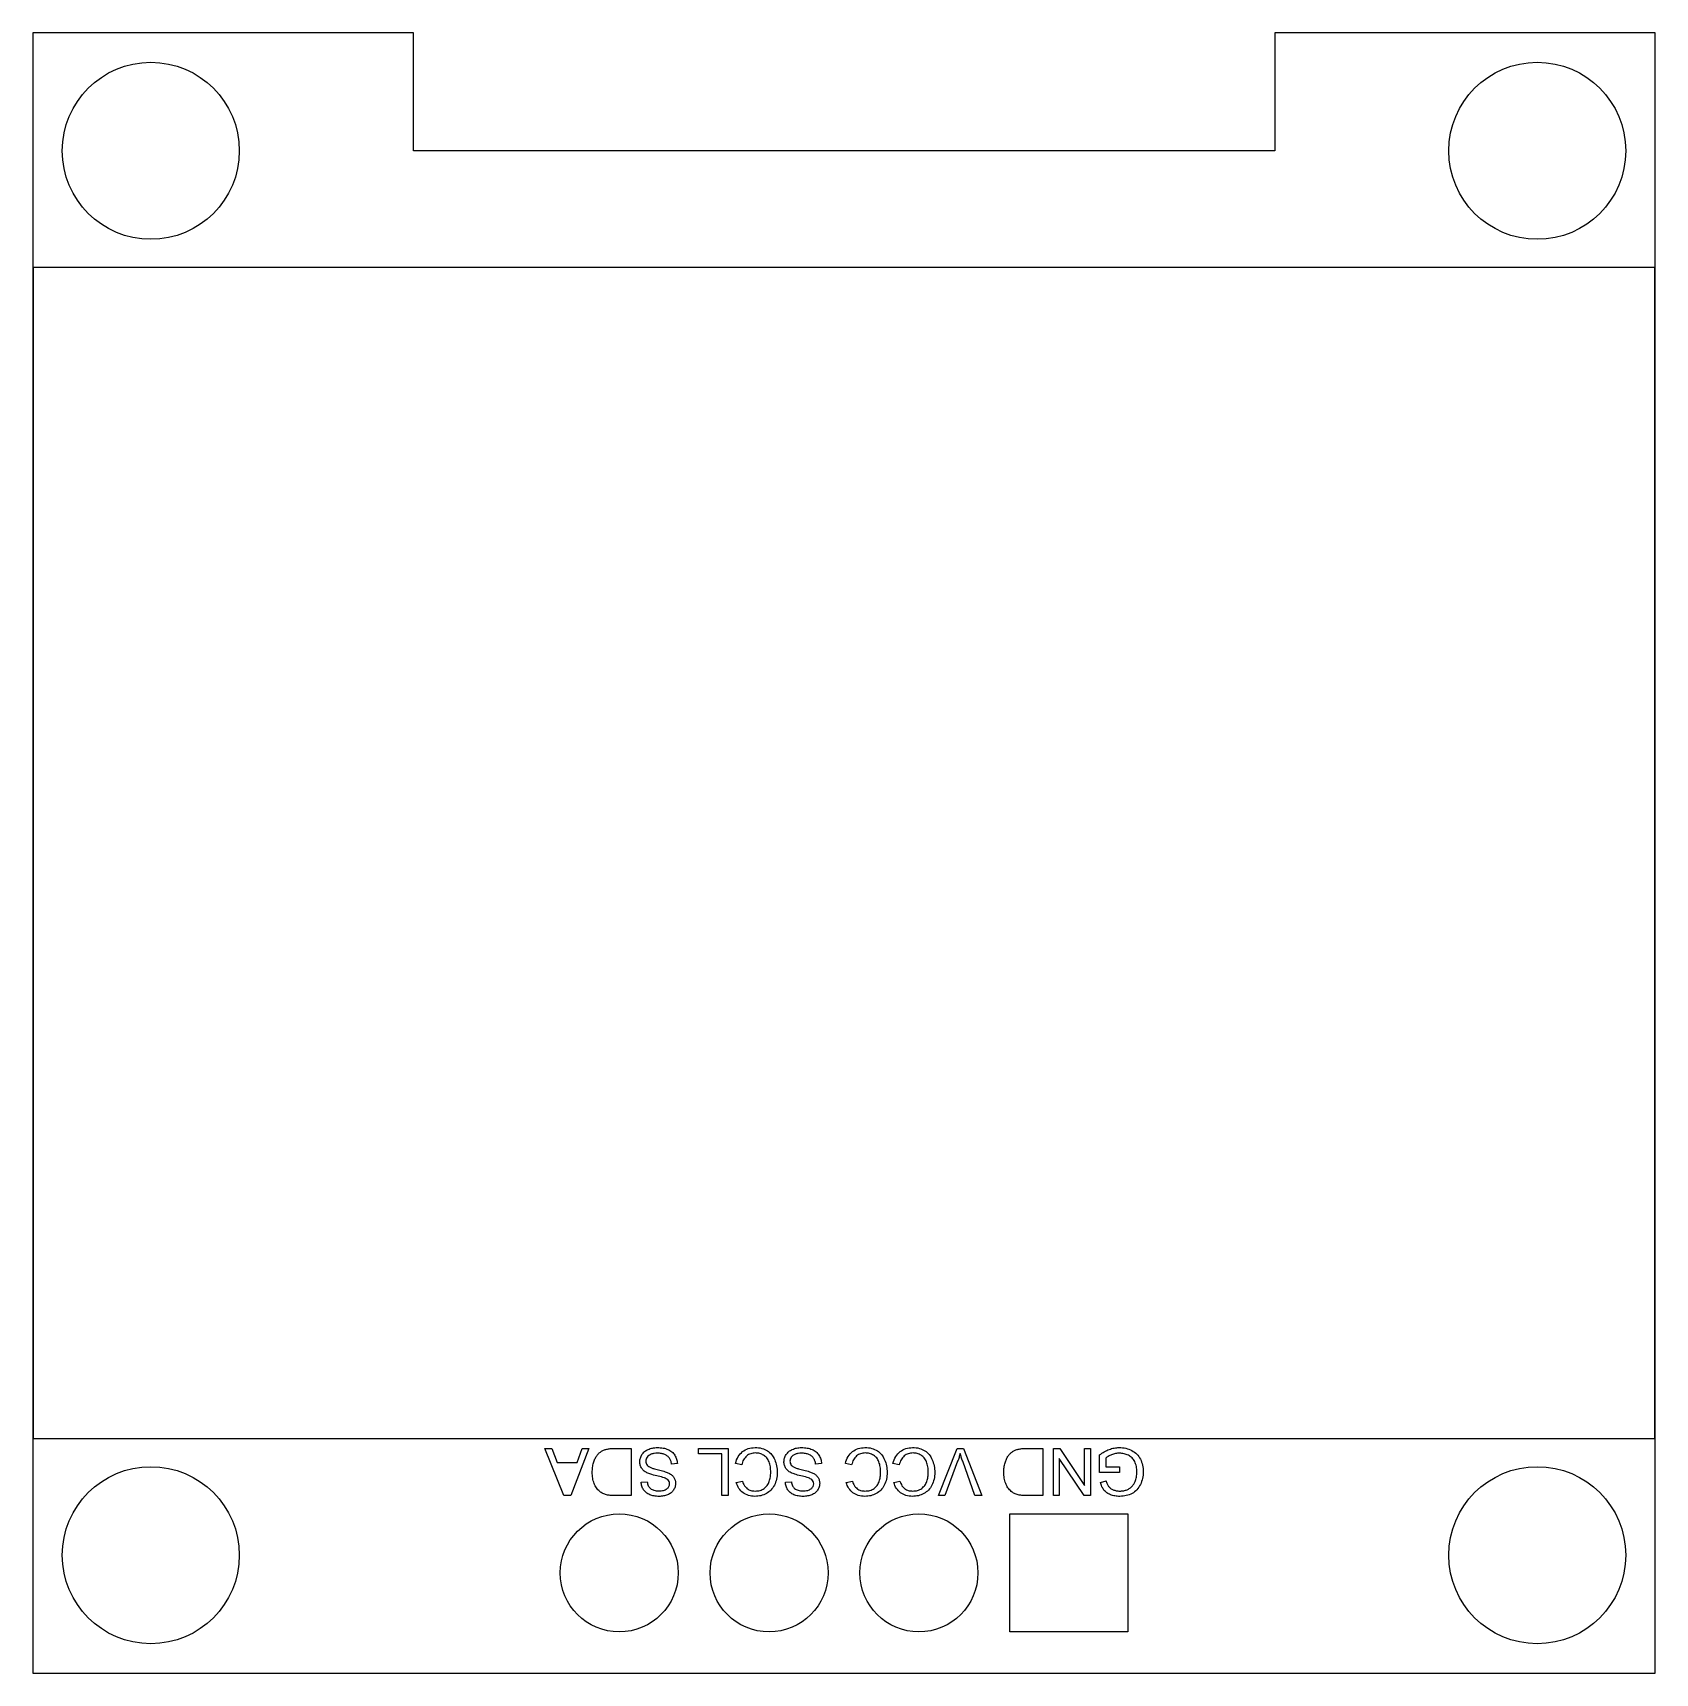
# Model space of a CAD drawing. Header units: millimetres. Extents: x -1.4 to 26.1, y -19.5 to 8.3.
import ezdxf

# ---------------------------------------------------------------- set-up
doc = ezdxf.new("R2010")
doc.units = ezdxf.units.MM
doc.layers.get('0').update_dxf_attribs({"linetype": 'CONTINUOUS'})

msp = doc.modelspace()

# ---------------------------------------------------------------- linework, layer by layer
for p, q in [((8.488, -15.67), (8.777, -15.67)), ((8.777, -15.67), (8.777, -16.47)), ((13.985, -16.47), (14.298, -15.67)), ((14.298, -15.67), (14.407, -15.67)), ((14.407, -15.67), (14.717, -16.47)), ((15.464, -15.67), (15.753, -15.67)), ((15.753, -15.67), (15.753, -16.47)), ((16.716, -16.078), (16.716, -15.781)), ((16.82, -15.835), (16.82, -15.984)), ((9.558, -15.927), (9.458, -15.936)), ((10.649, -15.95), (10.543, -15.924)), ((12.001, -15.927), (11.901, -15.936)), ((12.512, -15.95), (12.406, -15.924)), ((13.319, -15.95), (13.213, -15.924)), ((14.309, -15.889), (14.093, -16.47)), ((14.602, -16.47), (14.394, -15.889)), ((17.055, -16.078), (16.716, -16.078)), ((16.82, -15.984), (17.055, -15.984)), ((17.055, -15.984), (17.055, -16.078)), ((8.945, -16.245), (9.047, -16.237)), ((10.557, -16.251), (10.661, -16.226)), ((11.389, -16.245), (11.49, -16.237)), ((12.42, -16.251), (12.524, -16.226)), ((13.227, -16.251), (13.331, -16.226)), ((16.728, -16.246), (16.824, -16.22)), ((8.777, -16.47), (8.501, -16.47)), ((14.093, -16.47), (13.985, -16.47)), ((14.717, -16.47), (14.602, -16.47)), ((15.753, -16.47), (15.477, -16.47))]:
    msp.add_line(p, q)
for points in [[(26.133, 8.32), (19.683, 8.32), (19.683, 6.32), (5.083, 6.32), (5.083, 8.32), (-1.367, 8.32), (-1.367, -19.48), (26.133, -19.48)], [(-1.357, -15.51), (-1.357, 4.35), (26.123, 4.35), (26.123, -15.51)], [(8.058, -15.67), (7.75, -16.47), (7.636, -16.47), (7.309, -15.67), (7.429, -15.67), (7.523, -15.912), (7.857, -15.912), (7.945, -15.67)], [(10.417, -15.67), (10.417, -16.47), (10.311, -16.47), (10.311, -15.764), (9.917, -15.764), (9.917, -15.67)], [(16.561, -15.67), (16.561, -16.47), (16.453, -16.47), (16.032, -15.842), (16.032, -16.47), (15.931, -16.47), (15.931, -15.67), (16.04, -15.67), (16.46, -16.299), (16.46, -15.67)], [(15.193, -16.78), (17.193, -16.78), (17.193, -18.78), (15.193, -18.78)]]:
    msp.add_lwpolyline(points, close=True)
for centre, radius in [((0.633, 6.32), 1.5), ((24.133, 6.32), 1.5), ((0.633, -17.48), 1.5), ((24.133, -17.48), 1.5), ((8.573, -17.78), 1), ((11.113, -17.78), 1), ((13.653, -17.78), 1)]:
    msp.add_circle(centre, radius)
for points, knots in [([(8.137, -15.913), (8.144, -15.891), (8.151, -15.869), (8.161, -15.849), (8.17, -15.83), (8.18, -15.813), (8.191, -15.796)], [0, 0, 0, 0, 0.0000688222, 0.0000688222, 0.0000688222, 0.000129212, 0.000129212, 0.000129212, 0.000129212]), ([(8.191, -15.796), (8.202, -15.783), (8.212, -15.769), (8.224, -15.757), (8.237, -15.745), (8.25, -15.734), (8.264, -15.724)], [0, 0, 0, 0, 0.000051677, 0.000051677, 0.000051677, 0.000103353, 0.000103353, 0.000103353, 0.000103353]), ([(8.264, -15.724), (8.278, -15.715), (8.293, -15.707), (8.308, -15.7), (8.324, -15.693), (8.342, -15.688), (8.36, -15.684)], [0, 0, 0, 0, 0.0000495472, 0.0000495472, 0.0000495472, 0.000104094, 0.000104094, 0.000104094, 0.000104094]), ([(8.36, -15.684), (8.38, -15.68), (8.399, -15.676), (8.42, -15.673), (8.442, -15.671), (8.465, -15.67), (8.488, -15.67)], [0, 0, 0, 0, 0.000060986, 0.000060986, 0.000060986, 0.00012952, 0.00012952, 0.00012952, 0.00012952]), ([(8.921, -15.896), (8.923, -15.875), (8.925, -15.854), (8.931, -15.834), (8.937, -15.813), (8.947, -15.794), (8.958, -15.776)], [0, 0, 0, 0, 0.0000628375, 0.0000628375, 0.0000628375, 0.000127495, 0.000127495, 0.000127495, 0.000127495]), ([(8.958, -15.776), (8.972, -15.758), (8.985, -15.74), (9.002, -15.725), (9.021, -15.71), (9.042, -15.699), (9.063, -15.688)], [0, 0, 0, 0, 0.000067277, 0.000067277, 0.000067277, 0.00013881, 0.00013881, 0.00013881, 0.00013881]), ([(9.046, -15.819), (9.04, -15.829), (9.033, -15.84), (9.029, -15.852), (9.025, -15.863), (9.024, -15.875), (9.023, -15.887)], [0, 0, 0, 0, 0.00003716084, 0.00003716084, 0.00003716084, 0.000073447, 0.000073447, 0.000073447, 0.000073447]), ([(9.115, -15.769), (9.101, -15.775), (9.087, -15.782), (9.075, -15.791), (9.064, -15.799), (9.055, -15.809), (9.046, -15.819)], [0, 0, 0, 0, 0.0000460141, 0.0000460141, 0.0000460141, 0.000086095, 0.000086095, 0.000086095, 0.000086095]), ([(9.063, -15.688), (9.087, -15.679), (9.111, -15.669), (9.136, -15.664), (9.162, -15.659), (9.19, -15.657), (9.217, -15.656)], [0, 0, 0, 0, 0.0000766026, 0.0000766026, 0.0000766026, 0.000158539, 0.000158539, 0.000158539, 0.000158539]), ([(9.222, -15.751), (9.203, -15.752), (9.184, -15.752), (9.165, -15.756), (9.148, -15.759), (9.132, -15.764), (9.115, -15.769)], [0, 0, 0, 0, 0.0000573108, 0.0000573108, 0.0000573108, 0.000109054, 0.000109054, 0.000109054, 0.000109054]), ([(9.217, -15.656), (9.251, -15.657), (9.284, -15.658), (9.317, -15.664), (9.345, -15.67), (9.372, -15.679), (9.399, -15.688)], [0, 0, 0, 0, 0.0001003133, 0.0001003133, 0.0001003133, 0.000185972, 0.000185972, 0.000185972, 0.000185972]), ([(9.345, -15.775), (9.326, -15.768), (9.307, -15.761), (9.287, -15.757), (9.266, -15.753), (9.244, -15.752), (9.222, -15.751)], [0, 0, 0, 0, 0.0000607368, 0.0000607368, 0.0000607368, 0.00012588, 0.00012588, 0.00012588, 0.00012588]), ([(9.425, -15.837), (9.415, -15.825), (9.405, -15.812), (9.392, -15.802), (9.378, -15.791), (9.361, -15.783), (9.345, -15.775)], [0, 0, 0, 0, 0.0000481049, 0.0000481049, 0.0000481049, 0.000103085, 0.000103085, 0.000103085, 0.000103085]), ([(9.399, -15.688), (9.422, -15.7), (9.445, -15.711), (9.465, -15.728), (9.484, -15.744), (9.499, -15.763), (9.514, -15.783)], [0, 0, 0, 0, 0.0000768076, 0.0000768076, 0.0000768076, 0.000152083, 0.000152083, 0.000152083, 0.000152083]), ([(9.458, -15.936), (9.456, -15.917), (9.453, -15.899), (9.447, -15.881), (9.441, -15.866), (9.433, -15.851), (9.425, -15.837)], [0, 0, 0, 0, 0.0000560247, 0.0000560247, 0.0000560247, 0.000104976, 0.000104976, 0.000104976, 0.000104976]), ([(9.514, -15.783), (9.526, -15.805), (9.539, -15.827), (9.546, -15.851), (9.554, -15.875), (9.556, -15.901), (9.558, -15.927)], [0, 0, 0, 0, 0.0000750448, 0.0000750448, 0.0000750448, 0.000152375, 0.000152375, 0.000152375, 0.000152375]), ([(10.543, -15.924), (10.555, -15.884), (10.568, -15.844), (10.59, -15.809), (10.61, -15.777), (10.636, -15.751), (10.663, -15.725)], [0, 0, 0, 0, 0.0001244355, 0.0001244355, 0.0001244355, 0.000236256, 0.000236256, 0.000236256, 0.000236256]), ([(10.733, -15.798), (10.714, -15.818), (10.695, -15.838), (10.681, -15.862), (10.665, -15.889), (10.657, -15.92), (10.649, -15.95)], [0, 0, 0, 0, 0.0000825792, 0.0000825792, 0.0000825792, 0.000176551, 0.000176551, 0.000176551, 0.000176551]), ([(10.663, -15.725), (10.694, -15.705), (10.725, -15.685), (10.759, -15.673), (10.796, -15.661), (10.836, -15.659), (10.874, -15.656)], [0, 0, 0, 0, 0.0001093266, 0.0001093266, 0.0001093266, 0.000226196, 0.000226196, 0.000226196, 0.000226196]), ([(10.883, -15.747), (10.855, -15.749), (10.827, -15.751), (10.801, -15.76), (10.776, -15.768), (10.754, -15.783), (10.733, -15.798)], [0, 0, 0, 0, 0.0000835638, 0.0000835638, 0.0000835638, 0.000162726, 0.000162726, 0.000162726, 0.000162726]), ([(10.874, -15.656), (10.914, -15.658), (10.954, -15.659), (10.992, -15.67), (11.024, -15.678), (11.055, -15.694), (11.085, -15.709)], [0, 0, 0, 0, 0.0001183187, 0.0001183187, 0.0001183187, 0.000219593, 0.000219593, 0.000219593, 0.000219593]), ([(11.019, -15.785), (10.998, -15.774), (10.977, -15.763), (10.954, -15.756), (10.931, -15.75), (10.907, -15.749), (10.883, -15.747)], [0, 0, 0, 0, 0.0000713579, 0.0000713579, 0.0000713579, 0.000142769, 0.000142769, 0.000142769, 0.000142769]), ([(11.112, -15.898), (11.101, -15.875), (11.09, -15.851), (11.074, -15.832), (11.058, -15.813), (11.039, -15.799), (11.019, -15.785)], [0, 0, 0, 0, 0.0000769294, 0.0000769294, 0.0000769294, 0.000149756, 0.000149756, 0.000149756, 0.000149756]), ([(11.085, -15.709), (11.11, -15.729), (11.136, -15.749), (11.156, -15.773), (11.178, -15.8), (11.193, -15.831), (11.208, -15.862)], [0, 0, 0, 0, 0.0000965049, 0.0000965049, 0.0000965049, 0.000199204, 0.000199204, 0.000199204, 0.000199204]), ([(11.364, -15.896), (11.366, -15.875), (11.368, -15.854), (11.374, -15.834), (11.38, -15.813), (11.391, -15.794), (11.401, -15.776)], [0, 0, 0, 0, 0.0000628379, 0.0000628379, 0.0000628379, 0.000127495, 0.000127495, 0.000127495, 0.000127495]), ([(11.401, -15.776), (11.415, -15.758), (11.429, -15.74), (11.446, -15.725), (11.464, -15.71), (11.485, -15.699), (11.506, -15.688)], [0, 0, 0, 0, 0.000067277, 0.000067277, 0.000067277, 0.00013881, 0.00013881, 0.00013881, 0.00013881]), ([(11.489, -15.819), (11.483, -15.829), (11.476, -15.84), (11.472, -15.852), (11.468, -15.863), (11.468, -15.875), (11.467, -15.887)], [0, 0, 0, 0, 0.00003716084, 0.00003716084, 0.00003716084, 0.000073447, 0.000073447, 0.000073447, 0.000073447]), ([(11.558, -15.769), (11.544, -15.775), (11.53, -15.782), (11.518, -15.791), (11.507, -15.799), (11.498, -15.809), (11.489, -15.819)], [0, 0, 0, 0, 0.00004601459, 0.00004601459, 0.00004601459, 0.000086095, 0.000086095, 0.000086095, 0.000086095]), ([(11.506, -15.688), (11.53, -15.679), (11.554, -15.669), (11.579, -15.664), (11.606, -15.659), (11.633, -15.657), (11.66, -15.656)], [0, 0, 0, 0, 0.000076602, 0.000076602, 0.000076602, 0.000158539, 0.000158539, 0.000158539, 0.000158539]), ([(11.665, -15.751), (11.646, -15.752), (11.627, -15.752), (11.608, -15.756), (11.591, -15.759), (11.575, -15.764), (11.558, -15.769)], [0, 0, 0, 0, 0.0000573108, 0.0000573108, 0.0000573108, 0.000109054, 0.000109054, 0.000109054, 0.000109054]), ([(11.66, -15.656), (11.694, -15.657), (11.727, -15.658), (11.76, -15.664), (11.788, -15.67), (11.815, -15.679), (11.842, -15.688)], [0, 0, 0, 0, 0.0001003132, 0.0001003132, 0.0001003132, 0.000185972, 0.000185972, 0.000185972, 0.000185972]), ([(11.788, -15.775), (11.769, -15.768), (11.75, -15.761), (11.73, -15.757), (11.709, -15.753), (11.687, -15.752), (11.665, -15.751)], [0, 0, 0, 0, 0.0000607368, 0.0000607368, 0.0000607368, 0.00012588, 0.00012588, 0.00012588, 0.00012588]), ([(11.868, -15.837), (11.858, -15.825), (11.848, -15.812), (11.835, -15.802), (11.821, -15.791), (11.804, -15.783), (11.788, -15.775)], [0, 0, 0, 0, 0.0000481049, 0.0000481049, 0.0000481049, 0.000103085, 0.000103085, 0.000103085, 0.000103085]), ([(11.842, -15.688), (11.865, -15.7), (11.888, -15.711), (11.908, -15.728), (11.927, -15.744), (11.942, -15.763), (11.957, -15.783)], [0, 0, 0, 0, 0.0000768076, 0.0000768076, 0.0000768076, 0.000152083, 0.000152083, 0.000152083, 0.000152083]), ([(11.901, -15.936), (11.899, -15.917), (11.896, -15.899), (11.89, -15.881), (11.884, -15.866), (11.876, -15.851), (11.868, -15.837)], [0, 0, 0, 0, 0.0000560244, 0.0000560244, 0.0000560244, 0.000104976, 0.000104976, 0.000104976, 0.000104976]), ([(11.957, -15.783), (11.97, -15.805), (11.982, -15.827), (11.989, -15.851), (11.997, -15.875), (11.999, -15.901), (12.001, -15.927)], [0, 0, 0, 0, 0.0000750448, 0.0000750448, 0.0000750448, 0.000152375, 0.000152375, 0.000152375, 0.000152375]), ([(12.406, -15.924), (12.419, -15.884), (12.431, -15.844), (12.453, -15.809), (12.473, -15.777), (12.5, -15.751), (12.526, -15.725)], [0, 0, 0, 0, 0.0001244356, 0.0001244356, 0.0001244356, 0.000236256, 0.000236256, 0.000236256, 0.000236256]), ([(12.596, -15.798), (12.577, -15.818), (12.558, -15.838), (12.544, -15.862), (12.528, -15.889), (12.52, -15.92), (12.512, -15.95)], [0, 0, 0, 0, 0.0000825792, 0.0000825792, 0.0000825792, 0.000176551, 0.000176551, 0.000176551, 0.000176551]), ([(12.526, -15.725), (12.557, -15.705), (12.588, -15.685), (12.622, -15.673), (12.659, -15.661), (12.699, -15.659), (12.737, -15.656)], [0, 0, 0, 0, 0.0001093262, 0.0001093262, 0.0001093262, 0.000226195, 0.000226195, 0.000226195, 0.000226195]), ([(12.746, -15.747), (12.718, -15.749), (12.69, -15.751), (12.664, -15.76), (12.639, -15.768), (12.617, -15.783), (12.596, -15.798)], [0, 0, 0, 0, 0.0000835634, 0.0000835634, 0.0000835634, 0.000162725, 0.000162725, 0.000162725, 0.000162725]), ([(12.737, -15.656), (12.777, -15.658), (12.817, -15.659), (12.855, -15.67), (12.887, -15.678), (12.918, -15.694), (12.948, -15.709)], [0, 0, 0, 0, 0.0001183187, 0.0001183187, 0.0001183187, 0.000219593, 0.000219593, 0.000219593, 0.000219593]), ([(12.882, -15.785), (12.861, -15.774), (12.84, -15.763), (12.817, -15.756), (12.794, -15.75), (12.77, -15.749), (12.746, -15.747)], [0, 0, 0, 0, 0.0000713586, 0.0000713586, 0.0000713586, 0.00014277, 0.00014277, 0.00014277, 0.00014277]), ([(12.975, -15.898), (12.964, -15.875), (12.953, -15.851), (12.937, -15.832), (12.921, -15.813), (12.902, -15.799), (12.882, -15.785)], [0, 0, 0, 0, 0.0000769299, 0.0000769299, 0.0000769299, 0.000149755, 0.000149755, 0.000149755, 0.000149755]), ([(12.948, -15.709), (12.973, -15.729), (12.999, -15.749), (13.019, -15.773), (13.041, -15.8), (13.056, -15.831), (13.071, -15.862)], [0, 0, 0, 0, 0.0000965049, 0.0000965049, 0.0000965049, 0.000199204, 0.000199204, 0.000199204, 0.000199204]), ([(13.213, -15.924), (13.226, -15.884), (13.238, -15.844), (13.26, -15.809), (13.28, -15.777), (13.307, -15.751), (13.333, -15.725)], [0, 0, 0, 0, 0.0001244354, 0.0001244354, 0.0001244354, 0.000236256, 0.000236256, 0.000236256, 0.000236256]), ([(13.403, -15.798), (13.384, -15.818), (13.365, -15.838), (13.351, -15.862), (13.335, -15.889), (13.327, -15.92), (13.319, -15.95)], [0, 0, 0, 0, 0.0000825792, 0.0000825792, 0.0000825792, 0.000176551, 0.000176551, 0.000176551, 0.000176551]), ([(13.333, -15.725), (13.364, -15.705), (13.395, -15.685), (13.429, -15.673), (13.466, -15.661), (13.506, -15.659), (13.545, -15.656)], [0, 0, 0, 0, 0.0001093263, 0.0001093263, 0.0001093263, 0.000226195, 0.000226195, 0.000226195, 0.000226195]), ([(13.553, -15.747), (13.526, -15.749), (13.497, -15.751), (13.471, -15.76), (13.447, -15.768), (13.424, -15.783), (13.403, -15.798)], [0, 0, 0, 0, 0.0000835634, 0.0000835634, 0.0000835634, 0.000162725, 0.000162725, 0.000162725, 0.000162725]), ([(13.545, -15.656), (13.584, -15.658), (13.624, -15.659), (13.662, -15.67), (13.694, -15.678), (13.725, -15.694), (13.755, -15.709)], [0, 0, 0, 0, 0.0001183182, 0.0001183182, 0.0001183182, 0.000219593, 0.000219593, 0.000219593, 0.000219593]), ([(13.689, -15.785), (13.668, -15.774), (13.647, -15.763), (13.624, -15.756), (13.601, -15.75), (13.577, -15.749), (13.553, -15.747)], [0, 0, 0, 0, 0.0000713586, 0.0000713586, 0.0000713586, 0.00014277, 0.00014277, 0.00014277, 0.00014277]), ([(13.782, -15.898), (13.771, -15.875), (13.76, -15.851), (13.744, -15.832), (13.728, -15.813), (13.709, -15.799), (13.689, -15.785)], [0, 0, 0, 0, 0.0000769296, 0.0000769296, 0.0000769296, 0.000149755, 0.000149755, 0.000149755, 0.000149755]), ([(13.755, -15.709), (13.78, -15.729), (13.806, -15.749), (13.826, -15.773), (13.848, -15.8), (13.863, -15.831), (13.878, -15.862)], [0, 0, 0, 0, 0.000096505, 0.000096505, 0.000096505, 0.000199204, 0.000199204, 0.000199204, 0.000199204]), ([(14.352, -15.758), (14.346, -15.78), (14.339, -15.802), (14.332, -15.823), (14.325, -15.845), (14.317, -15.867), (14.309, -15.889)], [0, 0, 0, 0, 0.0000684908, 0.0000684908, 0.0000684908, 0.00013792, 0.00013792, 0.00013792, 0.00013792]), ([(14.394, -15.889), (14.386, -15.866), (14.378, -15.844), (14.371, -15.821), (14.364, -15.8), (14.358, -15.779), (14.352, -15.758)], [0, 0, 0, 0, 0.0000714908, 0.0000714908, 0.0000714908, 0.000137575, 0.000137575, 0.000137575, 0.000137575]), ([(15.113, -15.913), (15.12, -15.892), (15.126, -15.872), (15.135, -15.852), (15.144, -15.833), (15.156, -15.815), (15.167, -15.796)], [0, 0, 0, 0, 0.000064606, 0.000064606, 0.000064606, 0.000129211, 0.000129211, 0.000129211, 0.000129211]), ([(15.167, -15.796), (15.178, -15.782), (15.189, -15.768), (15.202, -15.755), (15.214, -15.744), (15.227, -15.734), (15.24, -15.724)], [0, 0, 0, 0, 0.0000540614, 0.0000540614, 0.0000540614, 0.000103354, 0.000103354, 0.000103354, 0.000103354]), ([(15.24, -15.724), (15.255, -15.715), (15.269, -15.707), (15.284, -15.7), (15.301, -15.693), (15.318, -15.688), (15.336, -15.684)], [0, 0, 0, 0, 0.0000495477, 0.0000495477, 0.0000495477, 0.000104094, 0.000104094, 0.000104094, 0.000104094]), ([(15.336, -15.684), (15.356, -15.68), (15.376, -15.676), (15.396, -15.673), (15.419, -15.671), (15.442, -15.67), (15.464, -15.67)], [0, 0, 0, 0, 0.000060986, 0.000060986, 0.000060986, 0.00012952, 0.00012952, 0.00012952, 0.00012952]), ([(16.716, -15.781), (16.742, -15.762), (16.768, -15.743), (16.795, -15.727), (16.822, -15.712), (16.849, -15.7), (16.877, -15.688)], [0, 0, 0, 0, 0.0000963016, 0.0000963016, 0.0000963016, 0.000186947, 0.000186947, 0.000186947, 0.000186947]), ([(16.919, -15.778), (16.9, -15.787), (16.88, -15.795), (16.862, -15.806), (16.847, -15.814), (16.833, -15.825), (16.82, -15.835)], [0, 0, 0, 0, 0.0000638168, 0.0000638168, 0.0000638168, 0.000114838, 0.000114838, 0.000114838, 0.000114838]), ([(16.877, -15.688), (16.905, -15.679), (16.933, -15.669), (16.961, -15.664), (16.99, -15.659), (17.019, -15.658), (17.047, -15.656)], [0, 0, 0, 0, 0.0000874367, 0.0000874367, 0.0000874367, 0.000173984, 0.000173984, 0.000173984, 0.000173984]), ([(17.053, -15.752), (17.031, -15.753), (17.008, -15.754), (16.986, -15.758), (16.963, -15.763), (16.941, -15.771), (16.919, -15.778)], [0, 0, 0, 0, 0.0000683407, 0.0000683407, 0.0000683407, 0.000137665, 0.000137665, 0.000137665, 0.000137665]), ([(17.047, -15.656), (17.085, -15.658), (17.123, -15.66), (17.16, -15.669), (17.195, -15.677), (17.228, -15.692), (17.262, -15.707)], [0, 0, 0, 0, 0.000113394, 0.000113394, 0.000113394, 0.000222034, 0.000222034, 0.000222034, 0.000222034]), ([(17.203, -15.787), (17.179, -15.777), (17.155, -15.766), (17.13, -15.761), (17.105, -15.755), (17.079, -15.753), (17.053, -15.752)], [0, 0, 0, 0, 0.0000772977, 0.0000772977, 0.0000772977, 0.00015492, 0.00015492, 0.00015492, 0.00015492]), ([(17.31, -15.894), (17.297, -15.872), (17.283, -15.849), (17.265, -15.831), (17.247, -15.813), (17.225, -15.8), (17.203, -15.787)], [0, 0, 0, 0, 0.0000776679, 0.0000776679, 0.0000776679, 0.000154533, 0.000154533, 0.000154533, 0.000154533]), ([(17.262, -15.707), (17.291, -15.725), (17.321, -15.743), (17.346, -15.768), (17.37, -15.793), (17.389, -15.823), (17.407, -15.853)], [0, 0, 0, 0, 0.000104477, 0.000104477, 0.000104477, 0.000208955, 0.000208955, 0.000208955, 0.000208955]), ([(8.115, -16.074), (8.116, -16.047), (8.117, -16.02), (8.12, -15.993), (8.124, -15.966), (8.13, -15.939), (8.137, -15.913)], [0, 0, 0, 0, 0.000081716, 0.000081716, 0.000081716, 0.000163431, 0.000163431, 0.000163431, 0.000163431]), ([(8.147, -16.265), (8.138, -16.235), (8.128, -16.206), (8.123, -16.175), (8.117, -16.142), (8.116, -16.108), (8.115, -16.074)], [0, 0, 0, 0, 0.000092341, 0.000092341, 0.000092341, 0.000193775, 0.000193775, 0.000193775, 0.000193775]), ([(8.955, -16.01), (8.945, -15.993), (8.935, -15.975), (8.93, -15.957), (8.924, -15.937), (8.923, -15.916), (8.921, -15.896)], [0, 0, 0, 0, 0.0000588664, 0.0000588664, 0.0000588664, 0.000120343, 0.000120343, 0.000120343, 0.000120343]), ([(9.058, -16.091), (9.037, -16.081), (9.015, -16.07), (8.997, -16.055), (8.981, -16.042), (8.968, -16.026), (8.955, -16.01)], [0, 0, 0, 0, 0.0000710205, 0.0000710205, 0.0000710205, 0.000133101, 0.000133101, 0.000133101, 0.000133101]), ([(9.023, -15.887), (9.024, -15.899), (9.025, -15.911), (9.029, -15.922), (9.033, -15.933), (9.039, -15.943), (9.045, -15.953)], [0, 0, 0, 0, 0.00003589465, 0.00003589465, 0.00003589465, 0.000070642, 0.000070642, 0.000070642, 0.000070642]), ([(9.045, -15.953), (9.054, -15.962), (9.064, -15.971), (9.074, -15.979), (9.087, -15.988), (9.102, -15.994), (9.117, -16)], [0, 0, 0, 0, 0.00003895209, 0.00003895209, 0.00003895209, 0.000087308, 0.000087308, 0.000087308, 0.000087308]), ([(9.235, -16.142), (9.198, -16.134), (9.162, -16.126), (9.126, -16.115), (9.103, -16.108), (9.08, -16.1), (9.058, -16.091)], [0, 0, 0, 0, 0.0001122326, 0.0001122326, 0.0001122326, 0.000184532, 0.000184532, 0.000184532, 0.000184532]), ([(9.117, -16), (9.134, -16.006), (9.152, -16.011), (9.169, -16.016), (9.199, -16.025), (9.229, -16.032), (9.26, -16.039)], [0, 0, 0, 0, 0.0000541371, 0.0000541371, 0.0000541371, 0.000147739, 0.000147739, 0.000147739, 0.000147739]), ([(9.26, -16.039), (9.291, -16.047), (9.323, -16.054), (9.353, -16.065), (9.374, -16.072), (9.394, -16.081), (9.414, -16.089)], [0, 0, 0, 0, 0.0000972702, 0.0000972702, 0.0000972702, 0.000162602, 0.000162602, 0.000162602, 0.000162602]), ([(9.414, -16.089), (9.432, -16.099), (9.449, -16.109), (9.464, -16.123), (9.478, -16.135), (9.489, -16.149), (9.5, -16.164)], [0, 0, 0, 0, 0.0000604031, 0.0000604031, 0.0000604031, 0.000114565, 0.000114565, 0.000114565, 0.000114565]), ([(11.141, -16.077), (11.14, -16.045), (11.139, -16.012), (11.134, -15.981), (11.129, -15.953), (11.12, -15.926), (11.112, -15.898)], [0, 0, 0, 0, 0.0000960203, 0.0000960203, 0.0000960203, 0.000181624, 0.000181624, 0.000181624, 0.000181624]), ([(11.116, -16.23), (11.123, -16.205), (11.131, -16.18), (11.135, -16.155), (11.139, -16.129), (11.14, -16.103), (11.141, -16.077)], [0, 0, 0, 0, 0.0000780243, 0.0000780243, 0.0000780243, 0.000156336, 0.000156336, 0.000156336, 0.000156336]), ([(11.25, -16.076), (11.249, -16.115), (11.247, -16.155), (11.239, -16.193), (11.23, -16.228), (11.217, -16.261), (11.203, -16.294)], [0, 0, 0, 0, 0.0001178013, 0.0001178013, 0.0001178013, 0.00022512, 0.00022512, 0.00022512, 0.00022512]), ([(11.208, -15.862), (11.22, -15.896), (11.233, -15.93), (11.24, -15.965), (11.247, -16.002), (11.249, -16.039), (11.25, -16.076)], [0, 0, 0, 0, 0.0001084294, 0.0001084294, 0.0001084294, 0.000219913, 0.000219913, 0.000219913, 0.000219913]), ([(11.398, -16.01), (11.388, -15.993), (11.378, -15.975), (11.373, -15.957), (11.367, -15.937), (11.366, -15.916), (11.364, -15.896)], [0, 0, 0, 0, 0.0000588664, 0.0000588664, 0.0000588664, 0.000120343, 0.000120343, 0.000120343, 0.000120343]), ([(11.501, -16.091), (11.48, -16.081), (11.458, -16.07), (11.44, -16.055), (11.424, -16.042), (11.411, -16.026), (11.398, -16.01)], [0, 0, 0, 0, 0.0000710209, 0.0000710209, 0.0000710209, 0.000133101, 0.000133101, 0.000133101, 0.000133101]), ([(11.467, -15.887), (11.467, -15.899), (11.468, -15.911), (11.472, -15.922), (11.476, -15.933), (11.482, -15.943), (11.488, -15.953)], [0, 0, 0, 0, 0.00003589465, 0.00003589465, 0.00003589465, 0.000070642, 0.000070642, 0.000070642, 0.000070642]), ([(11.488, -15.953), (11.498, -15.962), (11.507, -15.971), (11.517, -15.979), (11.53, -15.988), (11.545, -15.994), (11.56, -16)], [0, 0, 0, 0, 0.00003895209, 0.00003895209, 0.00003895209, 0.000087308, 0.000087308, 0.000087308, 0.000087308]), ([(11.678, -16.142), (11.641, -16.134), (11.605, -16.126), (11.569, -16.115), (11.546, -16.108), (11.524, -16.1), (11.501, -16.091)], [0, 0, 0, 0, 0.0001122332, 0.0001122332, 0.0001122332, 0.000184532, 0.000184532, 0.000184532, 0.000184532]), ([(11.56, -16), (11.578, -16.006), (11.595, -16.011), (11.612, -16.016), (11.642, -16.025), (11.672, -16.032), (11.703, -16.039)], [0, 0, 0, 0, 0.0000541371, 0.0000541371, 0.0000541371, 0.000147739, 0.000147739, 0.000147739, 0.000147739]), ([(11.703, -16.039), (11.734, -16.047), (11.766, -16.054), (11.797, -16.065), (11.817, -16.072), (11.837, -16.081), (11.857, -16.089)], [0, 0, 0, 0, 0.0000972702, 0.0000972702, 0.0000972702, 0.000162602, 0.000162602, 0.000162602, 0.000162602]), ([(11.857, -16.089), (11.874, -16.099), (11.89, -16.108), (11.905, -16.121), (11.919, -16.133), (11.931, -16.148), (11.943, -16.164)], [0, 0, 0, 0, 0.000057282, 0.000057282, 0.000057282, 0.000114565, 0.000114565, 0.000114565, 0.000114565]), ([(13.004, -16.077), (13.003, -16.045), (13.002, -16.012), (12.997, -15.981), (12.992, -15.953), (12.983, -15.926), (12.975, -15.898)], [0, 0, 0, 0, 0.0000960202, 0.0000960202, 0.0000960202, 0.000181624, 0.000181624, 0.000181624, 0.000181624]), ([(12.979, -16.23), (12.987, -16.205), (12.994, -16.18), (12.998, -16.155), (13.002, -16.129), (13.003, -16.103), (13.004, -16.077)], [0, 0, 0, 0, 0.0000780244, 0.0000780244, 0.0000780244, 0.000156336, 0.000156336, 0.000156336, 0.000156336]), ([(13.113, -16.076), (13.112, -16.115), (13.11, -16.155), (13.102, -16.193), (13.093, -16.228), (13.08, -16.261), (13.066, -16.294)], [0, 0, 0, 0, 0.0001178013, 0.0001178013, 0.0001178013, 0.00022512, 0.00022512, 0.00022512, 0.00022512]), ([(13.071, -15.862), (13.083, -15.896), (13.096, -15.93), (13.103, -15.965), (13.11, -16.002), (13.112, -16.039), (13.113, -16.076)], [0, 0, 0, 0, 0.0001084293, 0.0001084293, 0.0001084293, 0.000219913, 0.000219913, 0.000219913, 0.000219913]), ([(13.811, -16.077), (13.81, -16.045), (13.81, -16.012), (13.804, -15.981), (13.799, -15.953), (13.79, -15.926), (13.782, -15.898)], [0, 0, 0, 0, 0.0000960202, 0.0000960202, 0.0000960202, 0.000181624, 0.000181624, 0.000181624, 0.000181624]), ([(13.786, -16.23), (13.794, -16.205), (13.801, -16.18), (13.805, -16.155), (13.809, -16.129), (13.81, -16.103), (13.811, -16.077)], [0, 0, 0, 0, 0.0000780243, 0.0000780243, 0.0000780243, 0.000156336, 0.000156336, 0.000156336, 0.000156336]), ([(13.921, -16.076), (13.919, -16.115), (13.917, -16.155), (13.909, -16.193), (13.901, -16.228), (13.887, -16.261), (13.873, -16.294)], [0, 0, 0, 0, 0.0001178013, 0.0001178013, 0.0001178013, 0.00022512, 0.00022512, 0.00022512, 0.00022512]), ([(13.878, -15.862), (13.891, -15.896), (13.903, -15.93), (13.91, -15.965), (13.917, -16.002), (13.919, -16.039), (13.921, -16.076)], [0, 0, 0, 0, 0.0001084293, 0.0001084293, 0.0001084293, 0.000219913, 0.000219913, 0.000219913, 0.000219913]), ([(15.092, -16.074), (15.092, -16.047), (15.093, -16.02), (15.096, -15.993), (15.1, -15.966), (15.106, -15.939), (15.113, -15.913)], [0, 0, 0, 0, 0.000081716, 0.000081716, 0.000081716, 0.000163431, 0.000163431, 0.000163431, 0.000163431]), ([(15.123, -16.265), (15.114, -16.235), (15.105, -16.206), (15.099, -16.175), (15.094, -16.142), (15.093, -16.108), (15.092, -16.074)], [0, 0, 0, 0, 0.0000923401, 0.0000923401, 0.0000923401, 0.000193775, 0.000193775, 0.000193775, 0.000193775]), ([(17.347, -16.073), (17.346, -16.04), (17.345, -16.007), (17.338, -15.975), (17.332, -15.947), (17.321, -15.92), (17.31, -15.894)], [0, 0, 0, 0, 0.0000989184, 0.0000989184, 0.0000989184, 0.000184394, 0.000184394, 0.000184394, 0.000184394]), ([(17.316, -16.234), (17.325, -16.208), (17.334, -16.183), (17.339, -16.156), (17.345, -16.129), (17.346, -16.101), (17.347, -16.073)], [0, 0, 0, 0, 0.0000808827, 0.0000808827, 0.0000808827, 0.000164798, 0.000164798, 0.000164798, 0.000164798]), ([(17.407, -15.853), (17.421, -15.886), (17.436, -15.919), (17.444, -15.954), (17.453, -15.991), (17.454, -16.029), (17.456, -16.066)], [0, 0, 0, 0, 0.0001077767, 0.0001077767, 0.0001077767, 0.000220819, 0.000220819, 0.000220819, 0.000220819]), ([(17.456, -16.066), (17.454, -16.104), (17.452, -16.142), (17.444, -16.179), (17.436, -16.215), (17.421, -16.25), (17.407, -16.284)], [0, 0, 0, 0, 0.000113725, 0.000113725, 0.000113725, 0.000225164, 0.000225164, 0.000225164, 0.000225164]), ([(8.241, -16.401), (8.222, -16.382), (8.202, -16.363), (8.186, -16.34), (8.17, -16.317), (8.158, -16.291), (8.147, -16.265)], [0, 0, 0, 0, 0.0000826301, 0.0000826301, 0.0000826301, 0.000167911, 0.000167911, 0.000167911, 0.000167911]), ([(8.359, -16.459), (8.337, -16.452), (8.315, -16.446), (8.295, -16.436), (8.276, -16.427), (8.259, -16.414), (8.241, -16.401)], [0, 0, 0, 0, 0.00006761, 0.00006761, 0.00006761, 0.000131811, 0.000131811, 0.000131811, 0.000131811]), ([(8.985, -16.371), (8.974, -16.352), (8.963, -16.332), (8.957, -16.311), (8.95, -16.29), (8.948, -16.267), (8.945, -16.245)], [0, 0, 0, 0, 0.0000658143, 0.0000658143, 0.0000658143, 0.000133659, 0.000133659, 0.000133659, 0.000133659]), ([(9.089, -16.455), (9.068, -16.445), (9.047, -16.434), (9.029, -16.42), (9.012, -16.406), (8.998, -16.388), (8.985, -16.371)], [0, 0, 0, 0, 0.0000699524, 0.0000699524, 0.0000699524, 0.000136257, 0.000136257, 0.000136257, 0.000136257]), ([(9.047, -16.237), (9.051, -16.26), (9.054, -16.283), (9.065, -16.304), (9.074, -16.322), (9.088, -16.337), (9.102, -16.352)], [0, 0, 0, 0, 0.0000693822, 0.0000693822, 0.0000693822, 0.000130753, 0.000130753, 0.000130753, 0.000130753]), ([(9.102, -16.352), (9.121, -16.363), (9.14, -16.374), (9.161, -16.381), (9.187, -16.389), (9.214, -16.39), (9.242, -16.39)], [0, 0, 0, 0, 0.0000654476, 0.0000654476, 0.0000654476, 0.000147923, 0.000147923, 0.000147923, 0.000147923]), ([(9.395, -16.199), (9.376, -16.189), (9.358, -16.179), (9.339, -16.171), (9.306, -16.157), (9.27, -16.15), (9.235, -16.142)], [0, 0, 0, 0, 0.0000621049, 0.0000621049, 0.0000621049, 0.000170669, 0.000170669, 0.000170669, 0.000170669]), ([(9.242, -16.39), (9.27, -16.39), (9.298, -16.39), (9.325, -16.382), (9.345, -16.376), (9.363, -16.365), (9.382, -16.355)], [0, 0, 0, 0, 0.0000839396, 0.0000839396, 0.0000839396, 0.000147192, 0.000147192, 0.000147192, 0.000147192]), ([(9.382, -16.355), (9.394, -16.343), (9.407, -16.332), (9.415, -16.316), (9.422, -16.302), (9.424, -16.286), (9.426, -16.27)], [0, 0, 0, 0, 0.0000513203, 0.0000513203, 0.0000513203, 0.000098961, 0.000098961, 0.000098961, 0.000098961]), ([(9.493, -16.376), (9.48, -16.393), (9.467, -16.41), (9.451, -16.423), (9.434, -16.437), (9.413, -16.447), (9.393, -16.456)], [0, 0, 0, 0, 0.0000628869, 0.0000628869, 0.0000628869, 0.000130313, 0.000130313, 0.000130313, 0.000130313]), ([(9.426, -16.27), (9.424, -16.257), (9.423, -16.243), (9.418, -16.231), (9.413, -16.219), (9.403, -16.209), (9.395, -16.199)], [0, 0, 0, 0, 0.00004039056, 0.00004039056, 0.00004039056, 0.000079882, 0.000079882, 0.000079882, 0.000079882]), ([(9.528, -16.263), (9.526, -16.283), (9.525, -16.303), (9.519, -16.322), (9.513, -16.341), (9.503, -16.359), (9.493, -16.376)], [0, 0, 0, 0, 0.0000593755, 0.0000593755, 0.0000593755, 0.000120023, 0.000120023, 0.000120023, 0.000120023]), ([(9.5, -16.164), (9.508, -16.179), (9.516, -16.194), (9.521, -16.211), (9.525, -16.228), (9.527, -16.246), (9.528, -16.263)], [0, 0, 0, 0, 0.0000517559, 0.0000517559, 0.0000517559, 0.000104879, 0.000104879, 0.000104879, 0.000104879]), ([(10.671, -16.423), (10.646, -16.4), (10.621, -16.377), (10.601, -16.349), (10.581, -16.319), (10.569, -16.285), (10.557, -16.251)], [0, 0, 0, 0, 0.0001015003, 0.0001015003, 0.0001015003, 0.000209466, 0.000209466, 0.000209466, 0.000209466]), ([(10.661, -16.226), (10.67, -16.252), (10.68, -16.279), (10.695, -16.302), (10.708, -16.321), (10.725, -16.337), (10.742, -16.353)], [0, 0, 0, 0, 0.0000831773, 0.0000831773, 0.0000831773, 0.000153408, 0.000153408, 0.000153408, 0.000153408]), ([(10.742, -16.353), (10.761, -16.365), (10.78, -16.376), (10.802, -16.383), (10.825, -16.391), (10.85, -16.392), (10.875, -16.393)], [0, 0, 0, 0, 0.0000670064, 0.0000670064, 0.0000670064, 0.000141899, 0.000141899, 0.000141899, 0.000141899]), ([(10.875, -16.393), (10.904, -16.392), (10.933, -16.39), (10.96, -16.382), (10.984, -16.375), (11.007, -16.362), (11.029, -16.349)], [0, 0, 0, 0, 0.0000857741, 0.0000857741, 0.0000857741, 0.000163397, 0.000163397, 0.000163397, 0.000163397]), ([(11.029, -16.349), (11.048, -16.333), (11.067, -16.317), (11.082, -16.297), (11.097, -16.277), (11.106, -16.253), (11.116, -16.23)], [0, 0, 0, 0, 0.0000741606, 0.0000741606, 0.0000741606, 0.000150124, 0.000150124, 0.000150124, 0.000150124]), ([(11.203, -16.294), (11.185, -16.323), (11.168, -16.352), (11.145, -16.376), (11.122, -16.4), (11.094, -16.417), (11.067, -16.435)], [0, 0, 0, 0, 0.0001005792, 0.0001005792, 0.0001005792, 0.000199253, 0.000199253, 0.000199253, 0.000199253]), ([(11.428, -16.371), (11.417, -16.352), (11.406, -16.332), (11.4, -16.311), (11.393, -16.29), (11.391, -16.267), (11.389, -16.245)], [0, 0, 0, 0, 0.0000658141, 0.0000658141, 0.0000658141, 0.000133659, 0.000133659, 0.000133659, 0.000133659]), ([(11.532, -16.455), (11.511, -16.445), (11.49, -16.434), (11.472, -16.42), (11.455, -16.406), (11.441, -16.388), (11.428, -16.371)], [0, 0, 0, 0, 0.0000699524, 0.0000699524, 0.0000699524, 0.000136257, 0.000136257, 0.000136257, 0.000136257]), ([(11.49, -16.237), (11.494, -16.26), (11.497, -16.283), (11.508, -16.304), (11.517, -16.322), (11.531, -16.337), (11.545, -16.352)], [0, 0, 0, 0, 0.0000693824, 0.0000693824, 0.0000693824, 0.000130753, 0.000130753, 0.000130753, 0.000130753]), ([(11.545, -16.352), (11.564, -16.363), (11.583, -16.374), (11.604, -16.381), (11.63, -16.389), (11.657, -16.39), (11.685, -16.39)], [0, 0, 0, 0, 0.0000654476, 0.0000654476, 0.0000654476, 0.000147923, 0.000147923, 0.000147923, 0.000147923]), ([(11.838, -16.199), (11.82, -16.189), (11.801, -16.179), (11.782, -16.171), (11.749, -16.157), (11.713, -16.15), (11.678, -16.142)], [0, 0, 0, 0, 0.0000621054, 0.0000621054, 0.0000621054, 0.000170669, 0.000170669, 0.000170669, 0.000170669]), ([(11.685, -16.39), (11.713, -16.39), (11.741, -16.39), (11.768, -16.382), (11.788, -16.376), (11.806, -16.365), (11.825, -16.355)], [0, 0, 0, 0, 0.0000839402, 0.0000839402, 0.0000839402, 0.000147192, 0.000147192, 0.000147192, 0.000147192]), ([(11.825, -16.355), (11.837, -16.343), (11.85, -16.332), (11.858, -16.316), (11.865, -16.302), (11.867, -16.286), (11.869, -16.27)], [0, 0, 0, 0, 0.00005131944, 0.00005131944, 0.00005131944, 0.000098961, 0.000098961, 0.000098961, 0.000098961]), ([(11.936, -16.376), (11.923, -16.393), (11.91, -16.41), (11.894, -16.423), (11.877, -16.437), (11.856, -16.447), (11.836, -16.456)], [0, 0, 0, 0, 0.0000628864, 0.0000628864, 0.0000628864, 0.000130313, 0.000130313, 0.000130313, 0.000130313]), ([(11.869, -16.27), (11.867, -16.257), (11.866, -16.243), (11.861, -16.231), (11.856, -16.219), (11.846, -16.209), (11.838, -16.199)], [0, 0, 0, 0, 0.00004039046, 0.00004039046, 0.00004039046, 0.000079883, 0.000079883, 0.000079883, 0.000079883]), ([(11.971, -16.263), (11.969, -16.283), (11.968, -16.303), (11.962, -16.322), (11.956, -16.341), (11.946, -16.359), (11.936, -16.376)], [0, 0, 0, 0, 0.0000593755, 0.0000593755, 0.0000593755, 0.000120023, 0.000120023, 0.000120023, 0.000120023]), ([(11.943, -16.164), (11.951, -16.179), (11.959, -16.194), (11.964, -16.211), (11.969, -16.228), (11.97, -16.246), (11.971, -16.263)], [0, 0, 0, 0, 0.0000517559, 0.0000517559, 0.0000517559, 0.000104879, 0.000104879, 0.000104879, 0.000104879]), ([(12.534, -16.423), (12.509, -16.4), (12.484, -16.377), (12.464, -16.349), (12.444, -16.319), (12.432, -16.285), (12.42, -16.251)], [0, 0, 0, 0, 0.0001015007, 0.0001015007, 0.0001015007, 0.000209466, 0.000209466, 0.000209466, 0.000209466]), ([(12.524, -16.226), (12.533, -16.252), (12.543, -16.279), (12.558, -16.302), (12.571, -16.321), (12.588, -16.337), (12.605, -16.353)], [0, 0, 0, 0, 0.0000831777, 0.0000831777, 0.0000831777, 0.000153407, 0.000153407, 0.000153407, 0.000153407]), ([(12.605, -16.353), (12.624, -16.365), (12.644, -16.376), (12.665, -16.383), (12.688, -16.391), (12.713, -16.392), (12.738, -16.393)], [0, 0, 0, 0, 0.0000670074, 0.0000670074, 0.0000670074, 0.000141899, 0.000141899, 0.000141899, 0.000141899]), ([(12.738, -16.393), (12.767, -16.392), (12.796, -16.39), (12.823, -16.382), (12.847, -16.375), (12.87, -16.362), (12.892, -16.349)], [0, 0, 0, 0, 0.0000857747, 0.0000857747, 0.0000857747, 0.000163397, 0.000163397, 0.000163397, 0.000163397]), ([(12.892, -16.349), (12.911, -16.333), (12.93, -16.317), (12.945, -16.297), (12.96, -16.277), (12.97, -16.253), (12.979, -16.23)], [0, 0, 0, 0, 0.000074161, 0.000074161, 0.000074161, 0.000150124, 0.000150124, 0.000150124, 0.000150124]), ([(13.066, -16.294), (13.048, -16.323), (13.031, -16.352), (13.008, -16.376), (12.985, -16.4), (12.957, -16.417), (12.93, -16.435)], [0, 0, 0, 0, 0.0001005792, 0.0001005792, 0.0001005792, 0.000199253, 0.000199253, 0.000199253, 0.000199253]), ([(13.341, -16.423), (13.316, -16.4), (13.291, -16.377), (13.272, -16.349), (13.251, -16.319), (13.239, -16.285), (13.227, -16.251)], [0, 0, 0, 0, 0.0001015004, 0.0001015004, 0.0001015004, 0.000209466, 0.000209466, 0.000209466, 0.000209466]), ([(13.331, -16.226), (13.341, -16.252), (13.35, -16.279), (13.365, -16.302), (13.378, -16.321), (13.395, -16.337), (13.412, -16.353)], [0, 0, 0, 0, 0.0000831778, 0.0000831778, 0.0000831778, 0.000153408, 0.000153408, 0.000153408, 0.000153408]), ([(13.412, -16.353), (13.431, -16.365), (13.451, -16.376), (13.472, -16.383), (13.495, -16.391), (13.52, -16.392), (13.545, -16.393)], [0, 0, 0, 0, 0.0000670064, 0.0000670064, 0.0000670064, 0.000141899, 0.000141899, 0.000141899, 0.000141899]), ([(13.545, -16.393), (13.574, -16.392), (13.603, -16.39), (13.63, -16.382), (13.654, -16.375), (13.677, -16.362), (13.699, -16.349)], [0, 0, 0, 0, 0.0000857748, 0.0000857748, 0.0000857748, 0.000163398, 0.000163398, 0.000163398, 0.000163398]), ([(13.699, -16.349), (13.718, -16.333), (13.737, -16.317), (13.752, -16.297), (13.767, -16.277), (13.777, -16.253), (13.786, -16.23)], [0, 0, 0, 0, 0.0000741608, 0.0000741608, 0.0000741608, 0.000150124, 0.000150124, 0.000150124, 0.000150124]), ([(13.873, -16.294), (13.856, -16.323), (13.838, -16.352), (13.815, -16.376), (13.792, -16.4), (13.764, -16.417), (13.737, -16.435)], [0, 0, 0, 0, 0.0001005794, 0.0001005794, 0.0001005794, 0.000199253, 0.000199253, 0.000199253, 0.000199253]), ([(15.218, -16.401), (15.198, -16.382), (15.178, -16.363), (15.162, -16.34), (15.146, -16.317), (15.135, -16.291), (15.123, -16.265)], [0, 0, 0, 0, 0.0000826301, 0.0000826301, 0.0000826301, 0.000167912, 0.000167912, 0.000167912, 0.000167912]), ([(15.335, -16.459), (15.313, -16.452), (15.291, -16.446), (15.271, -16.436), (15.252, -16.427), (15.235, -16.414), (15.218, -16.401)], [0, 0, 0, 0, 0.0000676101, 0.0000676101, 0.0000676101, 0.000131811, 0.000131811, 0.000131811, 0.000131811]), ([(16.789, -16.377), (16.776, -16.359), (16.763, -16.34), (16.754, -16.319), (16.743, -16.296), (16.735, -16.271), (16.728, -16.246)], [0, 0, 0, 0, 0.0000677191, 0.0000677191, 0.0000677191, 0.000145348, 0.000145348, 0.000145348, 0.000145348]), ([(16.899, -16.456), (16.878, -16.446), (16.857, -16.437), (16.839, -16.424), (16.82, -16.411), (16.804, -16.394), (16.789, -16.377)], [0, 0, 0, 0, 0.000068254, 0.000068254, 0.000068254, 0.000136507, 0.000136507, 0.000136507, 0.000136507]), ([(16.824, -16.22), (16.829, -16.237), (16.834, -16.254), (16.842, -16.27), (16.849, -16.286), (16.859, -16.301), (16.868, -16.316)], [0, 0, 0, 0, 0.000053252, 0.000053252, 0.000053252, 0.000106503, 0.000106503, 0.000106503, 0.000106503]), ([(16.868, -16.316), (16.879, -16.327), (16.889, -16.338), (16.901, -16.348), (16.914, -16.358), (16.93, -16.365), (16.945, -16.372)], [0, 0, 0, 0, 0.00004529144, 0.00004529144, 0.00004529144, 0.000095685, 0.000095685, 0.000095685, 0.000095685]), ([(16.945, -16.372), (16.962, -16.378), (16.979, -16.384), (16.997, -16.388), (17.016, -16.392), (17.036, -16.392), (17.055, -16.393)], [0, 0, 0, 0, 0.0000548022, 0.0000548022, 0.0000548022, 0.000112991, 0.000112991, 0.000112991, 0.000112991]), ([(17.055, -16.393), (17.078, -16.392), (17.1, -16.392), (17.123, -16.388), (17.142, -16.384), (17.162, -16.377), (17.181, -16.371)], [0, 0, 0, 0, 0.0000679842, 0.0000679842, 0.0000679842, 0.000128233, 0.000128233, 0.000128233, 0.000128233]), ([(17.181, -16.371), (17.197, -16.363), (17.214, -16.356), (17.228, -16.345), (17.242, -16.336), (17.254, -16.324), (17.266, -16.313)], [0, 0, 0, 0, 0.0000543438, 0.0000543438, 0.0000543438, 0.000104192, 0.000104192, 0.000104192, 0.000104192]), ([(17.266, -16.313), (17.276, -16.301), (17.286, -16.288), (17.295, -16.275), (17.303, -16.262), (17.31, -16.248), (17.316, -16.234)], [0, 0, 0, 0, 0.00004761932, 0.00004761932, 0.00004761932, 0.000094292, 0.000094292, 0.000094292, 0.000094292]), ([(17.407, -16.284), (17.39, -16.315), (17.372, -16.346), (17.348, -16.372), (17.324, -16.397), (17.295, -16.416), (17.267, -16.435)], [0, 0, 0, 0, 0.0001067775, 0.0001067775, 0.0001067775, 0.000208858, 0.000208858, 0.000208858, 0.000208858]), ([(8.501, -16.47), (8.477, -16.47), (8.453, -16.47), (8.43, -16.468), (8.426, -16.468), (8.423, -16.467), (8.419, -16.467), (8.399, -16.465), (8.379, -16.462), (8.359, -16.459)], [0, 0, 0, 0, 0.000071576, 0.000071576, 0.000071576, 0.0000823577, 0.0000823577, 0.0000823577, 0.000143151, 0.000143151, 0.000143151, 0.000143151]), ([(9.246, -16.484), (9.218, -16.483), (9.19, -16.482), (9.162, -16.476), (9.137, -16.472), (9.113, -16.463), (9.089, -16.455)], [0, 0, 0, 0, 0.0000841279, 0.0000841279, 0.0000841279, 0.000160531, 0.000160531, 0.000160531, 0.000160531]), ([(9.393, -16.456), (9.37, -16.464), (9.347, -16.472), (9.323, -16.477), (9.298, -16.482), (9.272, -16.483), (9.246, -16.484)], [0, 0, 0, 0, 0.0000727387, 0.0000727387, 0.0000727387, 0.000150263, 0.000150263, 0.000150263, 0.000150263]), ([(10.873, -16.484), (10.836, -16.482), (10.798, -16.48), (10.762, -16.468), (10.73, -16.458), (10.7, -16.44), (10.671, -16.423)], [0, 0, 0, 0, 0.0001119324, 0.0001119324, 0.0001119324, 0.000214285, 0.000214285, 0.000214285, 0.000214285]), ([(11.067, -16.435), (11.037, -16.449), (11.006, -16.463), (10.974, -16.472), (10.941, -16.48), (10.907, -16.482), (10.873, -16.484)], [0, 0, 0, 0, 0.0000996381, 0.0000996381, 0.0000996381, 0.000202142, 0.000202142, 0.000202142, 0.000202142]), ([(11.689, -16.484), (11.661, -16.483), (11.633, -16.482), (11.605, -16.476), (11.581, -16.472), (11.556, -16.463), (11.532, -16.455)], [0, 0, 0, 0, 0.0000841279, 0.0000841279, 0.0000841279, 0.000160531, 0.000160531, 0.000160531, 0.000160531]), ([(11.836, -16.456), (11.813, -16.464), (11.79, -16.472), (11.766, -16.477), (11.741, -16.482), (11.715, -16.483), (11.689, -16.484)], [0, 0, 0, 0, 0.0000727387, 0.0000727387, 0.0000727387, 0.000150263, 0.000150263, 0.000150263, 0.000150263]), ([(12.736, -16.484), (12.699, -16.482), (12.661, -16.48), (12.625, -16.468), (12.593, -16.458), (12.563, -16.44), (12.534, -16.423)], [0, 0, 0, 0, 0.0001119323, 0.0001119323, 0.0001119323, 0.000214286, 0.000214286, 0.000214286, 0.000214286]), ([(12.93, -16.435), (12.9, -16.449), (12.869, -16.463), (12.837, -16.472), (12.804, -16.48), (12.77, -16.482), (12.736, -16.484)], [0, 0, 0, 0, 0.0000996376, 0.0000996376, 0.0000996376, 0.000202141, 0.000202141, 0.000202141, 0.000202141]), ([(13.543, -16.484), (13.506, -16.482), (13.468, -16.48), (13.432, -16.468), (13.4, -16.458), (13.37, -16.44), (13.341, -16.423)], [0, 0, 0, 0, 0.0001119323, 0.0001119323, 0.0001119323, 0.000214285, 0.000214285, 0.000214285, 0.000214285]), ([(13.737, -16.435), (13.707, -16.449), (13.676, -16.463), (13.644, -16.472), (13.611, -16.48), (13.577, -16.482), (13.543, -16.484)], [0, 0, 0, 0, 0.0000996382, 0.0000996382, 0.0000996382, 0.000202142, 0.000202142, 0.000202142, 0.000202142]), ([(15.477, -16.47), (15.45, -16.47), (15.422, -16.47), (15.395, -16.467), (15.375, -16.465), (15.355, -16.462), (15.335, -16.459)], [0, 0, 0, 0, 0.0000823577, 0.0000823577, 0.0000823577, 0.000143151, 0.000143151, 0.000143151, 0.000143151]), ([(17.056, -16.484), (17.028, -16.483), (17, -16.482), (16.973, -16.477), (16.948, -16.472), (16.923, -16.464), (16.899, -16.456)], [0, 0, 0, 0, 0.0000830132, 0.0000830132, 0.0000830132, 0.000160347, 0.000160347, 0.000160347, 0.000160347]), ([(17.267, -16.435), (17.235, -16.449), (17.202, -16.463), (17.168, -16.471), (17.131, -16.48), (17.093, -16.482), (17.056, -16.484)], [0, 0, 0, 0, 0.0001054824, 0.0001054824, 0.0001054824, 0.000218779, 0.000218779, 0.000218779, 0.000218779])]:
    msp.add_open_spline(points, degree=3, knots=knots)

doc.saveas('drawing.dxf')
